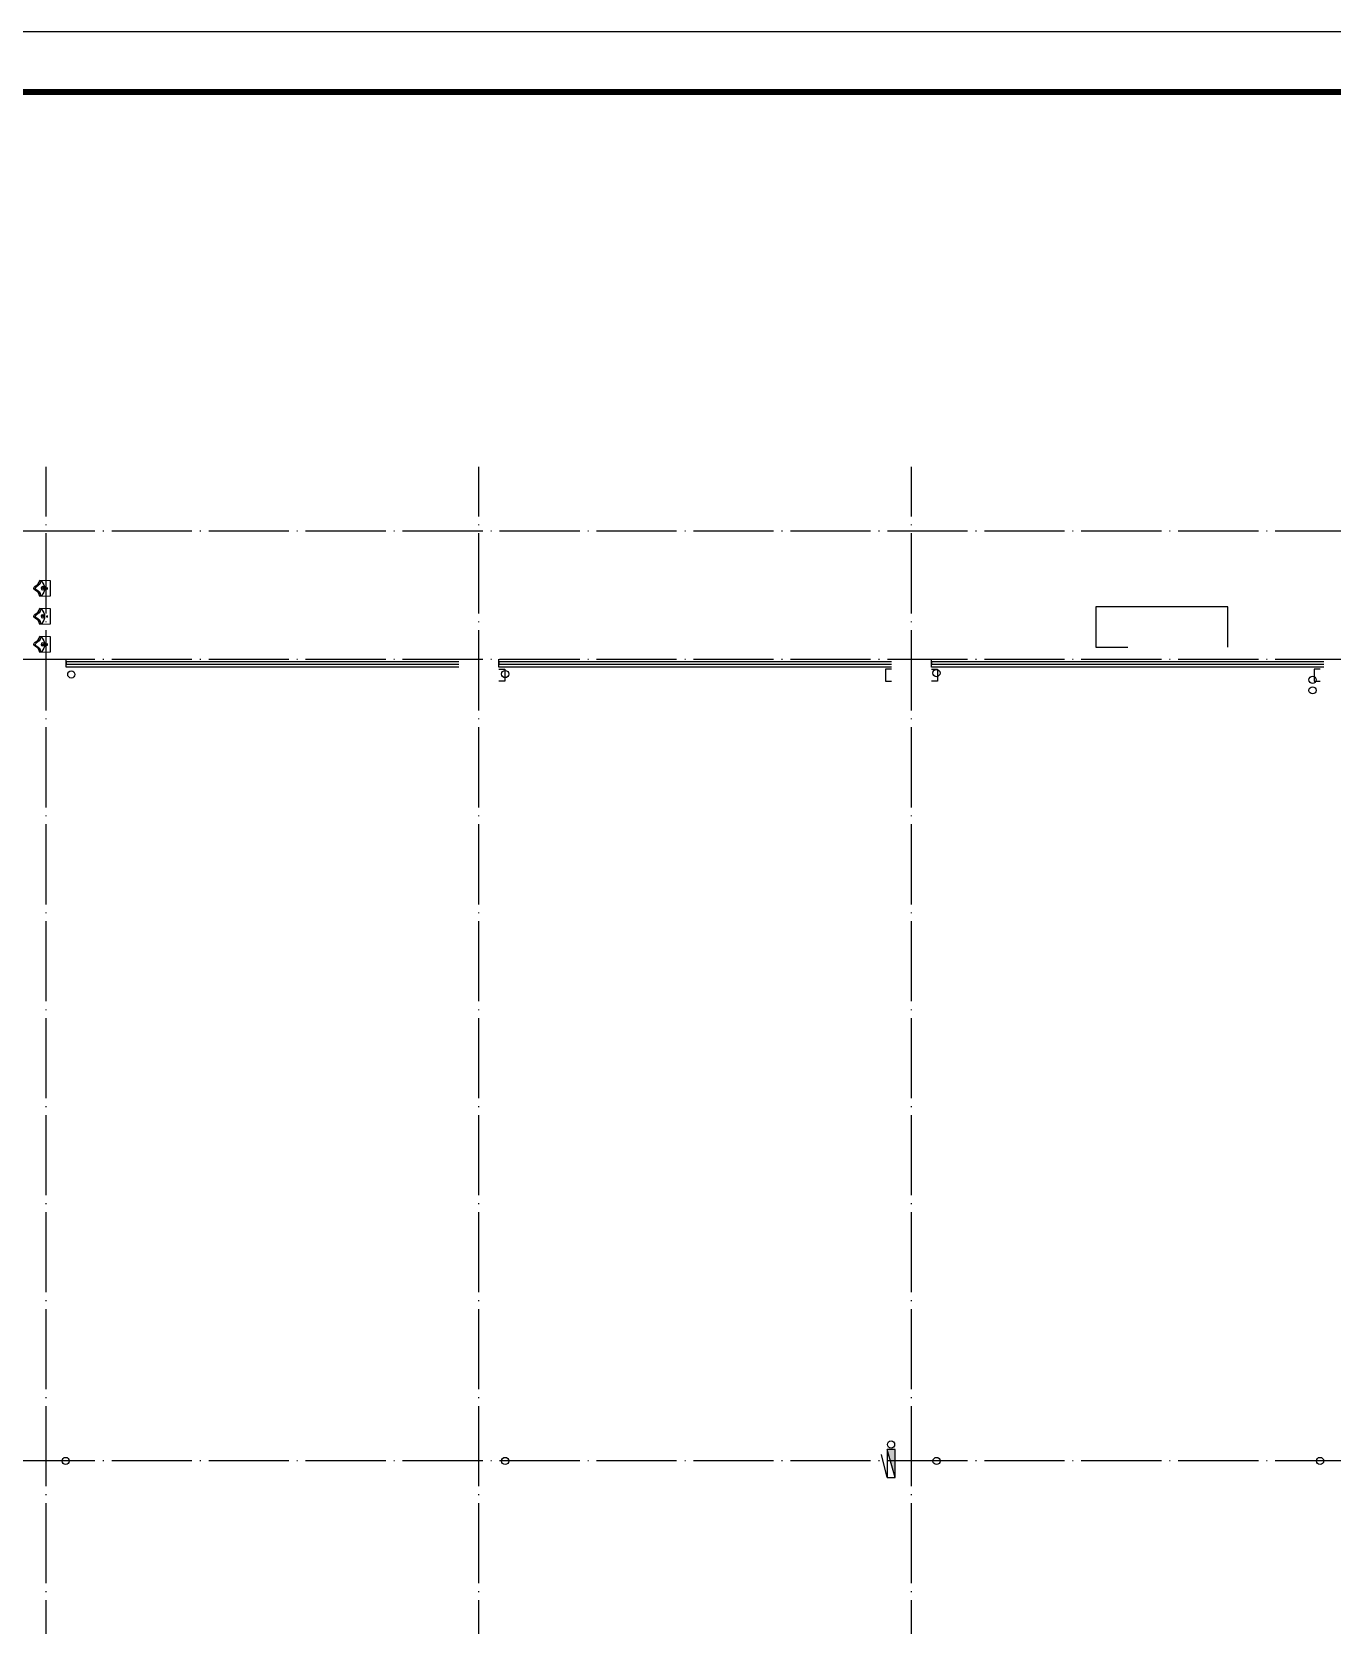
# Model space of a CAD drawing. Extents: x 6843040 to 15500510, y -6507076 to -4940511.
# Drawn here: x 8959670 to 8992124, y -5514608 to -5474851 of the extents above; entities that cross this region are included whole.
import ezdxf

# ---------------------------------------------------------------- set-up
doc = ezdxf.new("R2010")
doc.units = 0
doc.header["$LTSCALE"] = 1000
doc.header["$MEASUREMENT"] = 0
doc.linetypes.add('DOTE', pattern=[2.42, 2, -0.2, 0.02, -0.2])
for name, color, linetype in [('DOTE', 8, 'DOTE'), ('EQUIP_消火栓', 7, 'Continuous'), ('FLOOR', 9, 'Continuous'), ('LVTRY', 8, 'Continuous'), ('plan-1', 40, 'Continuous'), ('PUB_TITLE', 4, 'Continuous'), ('RAIL', 163, 'Continuous'), ('S_SURFACE', 6, 'Continuous'), ('VPIPE-消防', 1, 'Continuous'), ('VPIPE-雨水', 4, 'Continuous')]:
    doc.layers.add(name, color=color, linetype=linetype)

# ---------------------------------------------------------------- blocks, each defined once
blk = doc.blocks.new('$lvtry$00000225')
at = {"color": 0}
blk.add_line((-181, -234), (-181, -234), dxfattribs=at)
blk.add_lwpolyline([(53, -374, -0.307493), (205, -257), (195, 0), (-195, 0), (-205, -256, -0.265776), (-54, -366, 0.591279)], format="xyb", close=True, dxfattribs=at)
for centre, radius in [((-1, -182), 40.3), ((-6, -75), 15.8)]:
    blk.add_circle(centre, radius, dxfattribs=at)
for centre, radius, start, end in [((-161, -223), 22.7, 134.5857, 206.4573), ((-200, -412), 179, 22.2984, 83.8043), ((-5, -382), 245, 45.4143, 134.5857), ((1, -326), 39.6, 206.4354, 337.7034), ((199, -407), 174, 100.5676, 157.7034), ((153, -222), 20.3, 314.5857, 45.4143)]:
    blk.add_arc(centre, radius, start, end, dxfattribs=at)
for p in [(-6, -75), (-1, -182)]:
    blk.add_point(p, dxfattribs=at)
blk = doc.blocks.new('$TWTSYS$00000508')
for p, q in [((-0.5, 0.5), (0.324, 1.224)), ((-0.5, 0.5), (-0.5, -0.5)), ((-0.5, -0.5), (0.5, 0.5)), ((0.5, 0.5), (-0.5, 0.5)), ((0.5, -0.5), (0.5, 0.5)), ((-0.5, -0.5), (0.5, -0.5))]:
    blk.add_line(p, q)
blk.add_solid([(0.5, -0.5), (0.5, 0.5), (-0.5, -0.5)])
blk = doc.blocks.new('六层排水消防0922')
at = {"layer": 'VPIPE-消防'}
blk.add_circle((8981115, -5510101), 90, dxfattribs=at)
at = {"layer": 'VPIPE-雨水'}
for centre in [(8960655, -5490885), (8971483, -5490875), (8982247, -5490851), (8991636, -5491019), (8991636, -5491282), (8960514, -5510511), (8971483, -5510511), (8982251, -5510511), (8991822, -5510511)]:
    blk.add_circle(centre, 90, dxfattribs=at)
at = {"layer": 'EQUIP_消火栓', "xscale": 700, "yscale": 200, "zscale": 700, "rotation": 89.99999499104365}
blk.add_blockref('$TWTSYS$00000508', (8981120, -5510573), dxfattribs=at)

msp = doc.modelspace()

# ---------------------------------------------------------------- linework, layer by layer
msp.add_lwpolyline([(8989524.1, -5490202), (8989524.1, -5489202), (8986224.1, -5489202), (8986224.1, -5490202), (8987024.1, -5490202)])
at = {"layer": 'DOTE'}
for p, q in [((8960024.1, -5554702), (8960024.1, -5485702.5)), ((8970824.1, -5554702), (8970824.1, -5485702.5)), ((8981624.1, -5554702), (8981624.1, -5485702.5)), ((8872124.1, -5487302), (9004224.1, -5487302)), ((8872124.1, -5490502), (9004224.1, -5490502)), ((8872124.1, -5510502), (9004224.1, -5510502))]:
    msp.add_line(p, q, dxfattribs=at)
at = {"layer": 'FLOOR'}
for points in [[(8970324.1, -5490702), (8960524.1, -5490702), (8960524.1, -5490502)], [(8981124.1, -5490702), (8971324.1, -5490702), (8971324.1, -5490502)], [(8991920.8, -5490702), (8982124.1, -5490702), (8982124.1, -5490502)]]:
    msp.add_lwpolyline(points, dxfattribs=at)
at = {"layer": 'PUB_TITLE'}
msp.add_lwpolyline([(8850254.4, -5601001.4), (9028604.4, -5601001.4), (9028604.4, -5474851.4), (8850254.4, -5474851.4)], close=True, dxfattribs=at)
at = {"layer": 'PUB_TITLE', "const_width": 150}
msp.add_lwpolyline([(8854004.4, -5599501.4), (9027104.4, -5599501.4), (9027104.4, -5476351.4), (8854004.4, -5476351.4)], close=True, dxfattribs=at)
at = {"layer": 'RAIL'}
for points in [[(8970324.1, -5490572), (8960524.1, -5490572), (8960524.1, -5490632), (8970324.1, -5490632)], [(8981124.1, -5490572), (8971324.1, -5490572), (8971324.1, -5490632), (8981124.1, -5490632)], [(8991920.8, -5490572), (8982124.1, -5490572), (8982124.1, -5490632), (8991920.8, -5490632)]]:
    msp.add_lwpolyline(points, dxfattribs=at)
at = {"layer": 'S_SURFACE'}
for points in [[(8971324.1, -5490755.3), (8971474.1, -5490755.3), (8971474.1, -5491055.3), (8971324.1, -5491055.3)], [(8981124.1, -5490755.3), (8980974.1, -5490755.3), (8980974.1, -5491055.3), (8981124.1, -5491055.3)], [(8982124.1, -5490755.3), (8982274.1, -5490755.3), (8982274.1, -5491055.3), (8982124.1, -5491055.3)], [(8991824.1, -5490755.3), (8991674.1, -5490755.3), (8991674.1, -5491055.3), (8991824.1, -5491055.3)]]:
    msp.add_lwpolyline(points, dxfattribs=at)

# ---------------------------------------------------------------- block references
at = {"layer": 'LVTRY', "xscale": -1, "rotation": 270}
for p in [(8960124.1, -5488733.9), (8960124.1, -5489433.9), (8960124.1, -5490133.9)]:
    msp.add_blockref('$lvtry$00000225', p, dxfattribs=at)
at = {"layer": 'plan-1'}
msp.add_blockref('六层排水消防0922', (0, 0), dxfattribs=at)

doc.saveas('drawing.dxf')
